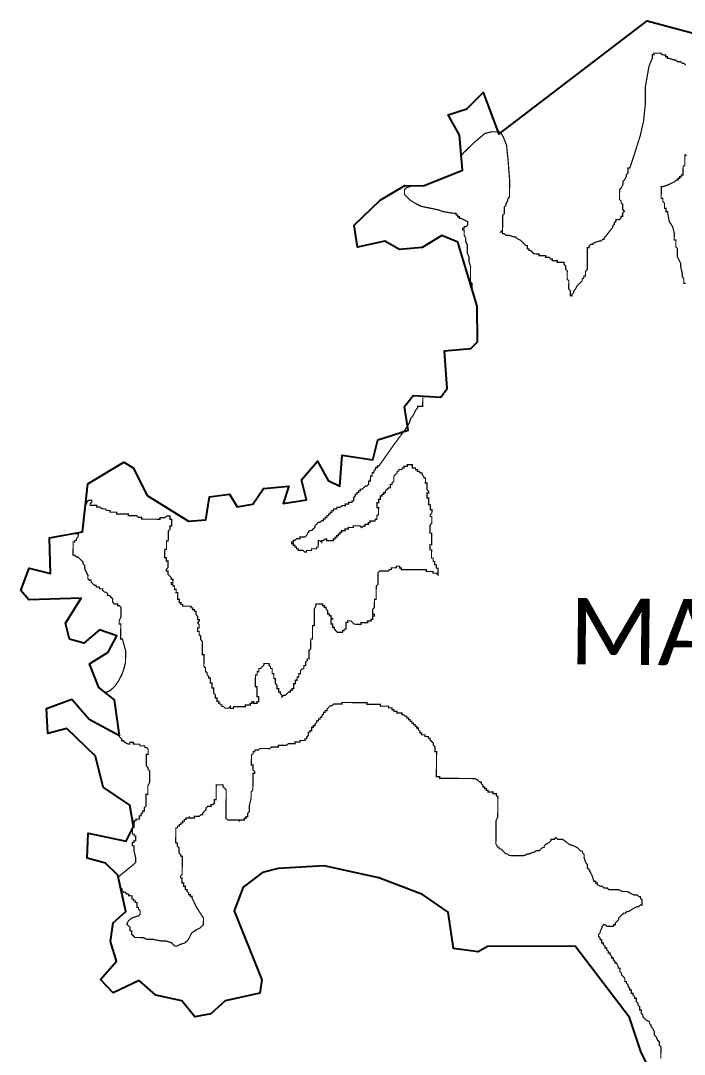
# Model space of a CAD drawing. Header units: metres. Extents: x 334693 to 340967, y 1773231 to 1777706.
# Drawn here: x 334693 to 336305, y 1775196 to 1777706 of the extents above; entities that cross this region are included whole.
import ezdxf

# ---------------------------------------------------------------- set-up
doc = ezdxf.new("R2010")
doc.units = ezdxf.units.M
for name, color, linetype in [('HAZARDS LINE', 1, 'Continuous'), ('village', 3, 'Continuous'), ('VILLAGE NAME', 250, 'Continuous')]:
    doc.layers.add(name, color=color, linetype=linetype)
doc.styles.get("Standard").update_dxf_attribs({"font": 'simplex.shx'})

msp = doc.modelspace()

# ---------------------------------------------------------------- linework, layer by layer
at = {"color": 3, "true_color": 0x00ff00, "flags": 128}
msp.add_lwpolyline([(334756.3, 1776035.3), (334817.7, 1776058.3)], dxfattribs=at)
at = {"layer": 'HAZARDS LINE', "lineweight": 18, "const_width": 3}
for points in [[(336307.8, 1777598), (336303.8, 1777602.1), (336299.7, 1777602.1), (336295.7, 1777606.2), (336291.7, 1777606.2), (336287.6, 1777606.3), (336283.6, 1777610.4), (336279.5, 1777610.4), (336267.4, 1777614.5), (336263.4, 1777614.6), (336263.4, 1777618.6), (336259.4, 1777618.6), (336259.4, 1777622.7), (336255.4, 1777622.7), (336251.3, 1777622.8), (336247.3, 1777626.8), (336243.2, 1777626.9), (336235.2, 1777626.9), (336231.1, 1777627), (336231.1, 1777622.9), (336227, 1777623), (336227, 1777618.9), (336227, 1777614.9), (336218.7, 1777594.7), (336214.5, 1777570.4), (336210.2, 1777546.2), (336209.8, 1777501.6), (336205.5, 1777461.2), (336197.1, 1777424.8), (336180.5, 1777372.3), (336172.2, 1777348.1), (336168.1, 1777348.1), (336168.1, 1777344.1), (336168, 1777340.1), (336168, 1777336), (336163.9, 1777332), (336163.9, 1777327.9), (336159.8, 1777319.9), (336155.7, 1777315.9), (336155.7, 1777311.8), (336155.6, 1777307.8), (336151.5, 1777299.7), (336147.4, 1777295.7), (336147.4, 1777291.6), (336147.3, 1777283.5), (336147.3, 1777279.5), (336147.3, 1777275.4), (336147.2, 1777271.4), (336151.3, 1777267.3), (336151.2, 1777263.3), (336155.2, 1777259.2), (336155.2, 1777255.1), (336155.2, 1777251.1), (336155.1, 1777247), (336159.2, 1777243), (336155.1, 1777238.9), (336155, 1777234.9), (336155, 1777230.8), (336151, 1777230.9), (336150.9, 1777226.8), (336146.9, 1777222.8), (336142.8, 1777222.9), (336138.8, 1777222.9), (336138.7, 1777218.8), (336134.6, 1777214.8), (336134.6, 1777210.8), (336130.5, 1777206.8), (336130.5, 1777202.7), (336126.4, 1777198.7), (336114.1, 1777182.6), (336110.1, 1777178.6), (336110, 1777174.5), (336106, 1777174.6), (336101.9, 1777170.6), (336097.9, 1777170.6), (336085.7, 1777166.6), (336081.6, 1777162.6), (336077.5, 1777162.7), (336073.5, 1777158.6), (336073.4, 1777154.6), (336069.4, 1777154.6), (336069.4, 1777150.6), (336069.3, 1777146.5), (336069.3, 1777142.5), (336069.3, 1777138.4), (336069.2, 1777134.4), (336069.2, 1777130.3), (336069.2, 1777126.3), (336069.1, 1777122.2), (336069.1, 1777118.2), (336069.1, 1777114.1), (336069, 1777110.1), (336069, 1777106.1), (336069, 1777102), (336064.9, 1777098), (336064.8, 1777093.9), (336064.8, 1777085.8), (336060.7, 1777085.9), (336060.7, 1777081.8), (336056.6, 1777077.8), (336056.6, 1777073.8), (336048.4, 1777065.7), (336044.3, 1777061.7), (336040.2, 1777053.7), (336036.1, 1777049.6), (336036.1, 1777045.6), (336032, 1777041.6), (336032, 1777037.5), (336028, 1777037.6), (336028, 1777041.6), (336028, 1777045.7), (336028.1, 1777049.7), (336024, 1777053.8), (336024.1, 1777057.8), (336024.1, 1777061.9), (336024.1, 1777065.9), (336024.2, 1777070), (336024.2, 1777074), (336020.2, 1777078.1), (336020.2, 1777082.2), (336020.3, 1777086.2), (336020.3, 1777090.3), (336020.3, 1777094.3), (336020.4, 1777098.4), (336016.3, 1777102.4), (336016.4, 1777106.5), (336016.4, 1777110.5), (336012.4, 1777114.6), (336012.4, 1777118.7), (336008.4, 1777118.7), (336004.3, 1777118.7), (336000.3, 1777118.8), (335996.2, 1777118.8), (335996.3, 1777122.8), (335992.2, 1777122.9), (335988.2, 1777122.9), (335984.1, 1777122.9), (335984.2, 1777127), (335980.1, 1777127), (335976.1, 1777131.1), (335972.1, 1777131.1), (335968, 1777131.2), (335968, 1777135.2), (335964, 1777135.2), (335959.9, 1777135.3), (335955.9, 1777135.3), (335951.8, 1777135.3), (335951.9, 1777139.4), (335943.8, 1777139.5), (335939.7, 1777139.5), (335935.7, 1777143.6), (335931.7, 1777147.7), (335927.7, 1777147.7), (335927.7, 1777151.7), (335923.6, 1777151.8), (335923.7, 1777155.8), (335923.7, 1777159.9), (335919.7, 1777159.9), (335915.6, 1777164), (335911.6, 1777168.1), (335907.6, 1777172.1), (335899.6, 1777176.3), (335895.5, 1777180.3), (335891.5, 1777180.4), (335879.4, 1777184.5), (335875.3, 1777184.6), (335871.3, 1777184.6), (335867.3, 1777188.7), (335863.2, 1777188.7), (335863.3, 1777192.7), (335859.2, 1777192.8), (335863.3, 1777196.8), (335863.3, 1777200.8), (335863.4, 1777204.9), (335863.4, 1777208.9), (335863.4, 1777213), (335863.5, 1777217), (335863.5, 1777221.1), (335863.6, 1777229.2), (335863.6, 1777233.2), (335867.7, 1777237.2), (335867.7, 1777241.3), (335867.7, 1777245.3), (335867.8, 1777249.4), (335867.8, 1777253.4), (335871.9, 1777257.5), (335871.9, 1777261.5), (335876, 1777269.6), (335876.1, 1777273.6), (335880.1, 1777277.6), (335880.2, 1777281.7), (335880.2, 1777285.7), (335880.2, 1777289.8), (335880.3, 1777293.8), (335880.3, 1777297.9), (335880.4, 1777306), (335880.4, 1777310), (335880.4, 1777314.1), (335880.5, 1777318.1), (335876.8, 1777366.7), (335873.1, 1777403.2), (335865.1, 1777423.5), (335857.2, 1777435.7), (335853.1, 1777435.7), (335836.9, 1777435.9), (335820.7, 1777432), (335792.2, 1777407.9), (335767.7, 1777383.8), (335763, 1777377.7)], [(336307.5, 1777067.7), (336303.5, 1777067.7), (336303.5, 1777071.7), (336303.5, 1777075.8), (336303.5, 1777079.8), (336299.5, 1777083.9), (336299.6, 1777088), (336299.6, 1777092), (336295.7, 1777108.2), (336295.8, 1777116.3), (336291.8, 1777124.5), (336287.8, 1777132.6), (336287.8, 1777136.7), (336287.9, 1777140.7), (336287.9, 1777144.7), (336287.9, 1777148.8), (336288, 1777152.8), (336283.9, 1777156.9), (336284, 1777161), (336284, 1777169.1), (336284.1, 1777173.1), (336280, 1777173.2), (336280.2, 1777189.3), (336276.2, 1777205.6), (336268.2, 1777217.8), (336264.4, 1777238.1), (336264.4, 1777242.1), (336260.3, 1777242.1), (336260.4, 1777246.2), (336260.4, 1777250.2), (336256.4, 1777250.3), (336256.4, 1777254.3), (336256.4, 1777258.4), (336256.5, 1777262.4), (336252.5, 1777266.5), (336252.5, 1777270.5), (336252.5, 1777274.6), (336248.5, 1777274.6), (336248.5, 1777278.7), (336248.5, 1777282.7), (336248.6, 1777286.8), (336248.6, 1777290.8), (336248.6, 1777294.9), (336248.7, 1777298.9), (336248.7, 1777303), (336252.7, 1777302.9), (336264.9, 1777306.9), (336273.1, 1777310.9), (336281.2, 1777314.8), (336285.3, 1777318.9), (336289.3, 1777318.8), (336289.3, 1777322.9), (336293.4, 1777322.8), (336293.4, 1777326.9), (336297.5, 1777326.8), (336297.5, 1777330.9), (336301.6, 1777330.9), (336301.6, 1777334.9), (336301.6, 1777339), (336301.6, 1777343), (336301.7, 1777347.1), (336301.7, 1777351.1), (336305.8, 1777355.1), (336305.8, 1777359.2), (336305.9, 1777363.2), (336305.9, 1777367.3), (336305.9, 1777371.3), (336306, 1777375.4), (336306, 1777379.4), (336310, 1777379.4)], [(335649.6, 1777305.1), (335641.5, 1777303.9), (335629.4, 1777299.9), (335625.3, 1777295.9), (335625.2, 1777287.8), (335625.2, 1777283.8), (335637.2, 1777271.5), (335649.3, 1777263.3), (335665.4, 1777255.1), (335705.8, 1777246.7), (335717.9, 1777242.5), (335742.2, 1777238.3), (335746.2, 1777238.2), (335750.3, 1777238.2), (335750.3, 1777234.2), (335754.3, 1777234.1), (335754.3, 1777230.1), (335758.3, 1777230), (335758.3, 1777226), (335762.3, 1777226), (335770.4, 1777221.8), (335778.5, 1777217.7), (335778.4, 1777213.7), (335778.4, 1777209.6), (335774.3, 1777205.6), (335770.3, 1777205.7), (335770.2, 1777201.6), (335766.2, 1777201.6), (335766.2, 1777197.6), (335770.2, 1777197.6), (335770.2, 1777193.5), (335770.1, 1777189.5), (335770.1, 1777185.4), (335774.1, 1777177.3), (335774, 1777169.2), (335778, 1777161.1), (335778, 1777157), (335777.9, 1777153), (335777.9, 1777148.9), (335777.9, 1777144.9), (335777.8, 1777140.8), (335781.8, 1777132.7), (335781.8, 1777128.6), (335781.8, 1777124.6), (335781.7, 1777120.5), (335785.7, 1777108.4), (335785.6, 1777104.3), (335785.6, 1777100.3), (335785.6, 1777096.2), (335785.5, 1777088.1), (335785.4, 1777080), (335785.4, 1777071.9), (335789.4, 1777067.8), (335789.4, 1777063.8), (335789.3, 1777059.8), (335789.3, 1777055.7), (335789.1, 1777055.5)], [(335722.5, 1776903.9), (335722.4, 1776903.7)], [(335670, 1776794.1), (335669.8, 1776793.5), (335669.7, 1776789.5), (335669.7, 1776785.4), (335669.7, 1776781.4), (335669.6, 1776777.3), (335669.6, 1776773.3), (335669.6, 1776769.2), (335665.5, 1776769.3), (335661.5, 1776769.3), (335657.4, 1776769.3), (335657.4, 1776765.3), (335653.3, 1776761.3), (335649.2, 1776753.2), (335645.1, 1776745.2), (335641, 1776741.1), (335636.9, 1776729), (335632.7, 1776721), (335600, 1776676.7), (335563.1, 1776624.4), (335559.1, 1776624.4), (335559.1, 1776620.4), (335555, 1776620.4), (335555, 1776616.3), (335550.9, 1776612.3), (335550.9, 1776608.3), (335546.8, 1776608.3), (335546.8, 1776604.3), (335546.7, 1776600.2), (335542.7, 1776600.2), (335542.7, 1776596.2), (335542.6, 1776592.1), (335542.6, 1776588.1), (335538.6, 1776588.1), (335538.5, 1776584.1), (335538.5, 1776580), (335534.4, 1776576), (335530.4, 1776576.1), (335526.3, 1776572), (335522.2, 1776568), (335518.2, 1776568.1), (335518.1, 1776564), (335514.1, 1776564), (335514, 1776560), (335510, 1776560), (335510, 1776556), (335505.9, 1776556), (335505.9, 1776552), (335501.8, 1776547.9), (335501.8, 1776543.9), (335501.7, 1776539.9), (335497.7, 1776539.9), (335497.6, 1776535.8), (335493.6, 1776535.9), (335489.6, 1776535.9), (335489.5, 1776531.9), (335485.5, 1776531.9), (335481.4, 1776531.9), (335481.4, 1776527.9), (335477.3, 1776527.9), (335473.3, 1776527.9), (335469.2, 1776523.9), (335465.2, 1776524), (335461.1, 1776524), (335461.1, 1776519.9), (335457, 1776520), (335453, 1776520), (335453, 1776516), (335448.9, 1776516), (335448.9, 1776511.9), (335444.8, 1776512), (335444.8, 1776507.9), (335440.8, 1776508), (335440.7, 1776503.9), (335436.7, 1776503.9), (335436.6, 1776499.9), (335432.6, 1776499.9), (335432.6, 1776495.9), (335428.5, 1776495.9), (335428.5, 1776491.9), (335424.4, 1776491.9), (335420.4, 1776487.9), (335416.3, 1776487.9), (335412.2, 1776483.9), (335408.1, 1776479.9), (335408.1, 1776475.8), (335404, 1776471.8), (335399.9, 1776467.8), (335395.9, 1776467.8), (335391.8, 1776463.8), (335387.7, 1776455.8), (335383.6, 1776451.8), (335379.6, 1776451.8), (335375.5, 1776451.8), (335371.5, 1776451.9), (335371.5, 1776447.8), (335367.4, 1776447.8), (335363.4, 1776447.9), (335359.3, 1776443.9), (335355.2, 1776443.9), (335355.2, 1776439.8), (335351.1, 1776439.9), (335351.1, 1776435.8), (335355.2, 1776435.8), (335355.1, 1776431.7), (335359.2, 1776431.7), (335359.1, 1776427.7), (335363.2, 1776427.6), (335363.2, 1776423.6), (335367.2, 1776423.5), (335367.2, 1776419.5), (335371.2, 1776419.5), (335375.3, 1776419.4), (335379.3, 1776419.4), (335383.3, 1776415.3), (335387.4, 1776415.3), (335387.4, 1776419.3), (335391.5, 1776419.3), (335395.5, 1776419.3), (335399.6, 1776419.2), (335399.6, 1776423.3), (335403.6, 1776423.2), (335407.7, 1776423.2), (335411.7, 1776423.2), (335411.8, 1776427.2), (335415.8, 1776427.2), (335415.8, 1776431.2), (335415.9, 1776435.3), (335415.9, 1776439.3), (335415.9, 1776443.4), (335420, 1776443.4), (335424, 1776439.3), (335424, 1776443.3), (335428.1, 1776443.3), (335432.2, 1776447.3), (335436.2, 1776447.3), (335436.2, 1776443.2), (335440.2, 1776443.2), (335444.3, 1776443.2), (335448.3, 1776443.1), (335452.4, 1776443.1), (335452.4, 1776447.1), (335456.4, 1776447.1), (335456.5, 1776451.2), (335460.5, 1776451.1), (335460.6, 1776455.2), (335464.6, 1776455.1), (335464.6, 1776459.2), (335468.7, 1776459.2), (335468.7, 1776463.2), (335472.8, 1776463.2), (335472.8, 1776467.2), (335476.9, 1776467.2), (335480.9, 1776467.2), (335480.9, 1776471.2), (335485, 1776471.2), (335489, 1776471.1), (335489.1, 1776475.2), (335493.1, 1776475.1), (335497.2, 1776475.1), (335501.2, 1776475.1), (335501.2, 1776479.1), (335505.3, 1776479.1), (335509.3, 1776479.1), (335513.4, 1776479), (335517.4, 1776479), (335521.4, 1776474.9), (335525.5, 1776478.9), (335529.6, 1776478.9), (335529.6, 1776482.9), (335533.6, 1776482.9), (335537.7, 1776482.9), (335537.7, 1776486.9), (335541.8, 1776486.9), (335541.8, 1776490.9), (335545.9, 1776490.9), (335549.9, 1776490.9), (335554, 1776490.8), (335554, 1776494.9), (335558, 1776494.9), (335558.1, 1776498.9), (335558.1, 1776503), (335562.2, 1776507), (335562.2, 1776511), (335562.2, 1776515.1), (335562.3, 1776519.1), (335562.3, 1776523.2), (335558.3, 1776523.2), (335558.3, 1776527.2), (335558.3, 1776531.3), (335558.4, 1776535.3), (335562.4, 1776535.3), (335562.4, 1776539.4), (335562.5, 1776543.4), (335566.5, 1776543.4), (335566.6, 1776547.4), (335566.6, 1776551.5), (335570.6, 1776551.4), (335570.7, 1776555.5), (335574.7, 1776555.5), (335574.8, 1776559.5), (335578.8, 1776559.5), (335578.8, 1776563.5), (335582.9, 1776567.5), (335587, 1776571.5), (335591, 1776571.5), (335591.1, 1776575.6), (335591.1, 1776579.6), (335595.2, 1776579.6), (335595.2, 1776583.6), (335599.3, 1776587.6), (335599.3, 1776591.7), (335599.3, 1776595.7), (335599.4, 1776599.8), (335603.4, 1776603.8), (335607.5, 1776607.8), (335607.6, 1776611.9), (335611.6, 1776611.8), (335611.6, 1776615.9), (335615.7, 1776615.8), (335619.7, 1776615.8), (335619.8, 1776619.9), (335623.8, 1776619.8), (335623.8, 1776623.9), (335627.9, 1776623.8), (335631.9, 1776623.8), (335632, 1776627.9), (335636, 1776627.8), (335640.1, 1776627.8), (335644.1, 1776627.8), (335644.1, 1776623.7), (335644.1, 1776619.7), (335648.1, 1776619.6), (335652.1, 1776619.6), (335652.1, 1776615.5), (335656.2, 1776615.5), (335656.1, 1776611.5), (335660.2, 1776611.4), (335664.2, 1776607.4), (335668.2, 1776607.3), (335668.2, 1776603.3), (335672.2, 1776599.2), (335672.2, 1776595.1), (335676.2, 1776595.1), (335676.2, 1776591.1), (335676.2, 1776587), (335676.1, 1776583), (335680.2, 1776582.9), (335680.2, 1776578.9), (335680.1, 1776574.8), (335680.1, 1776570.8), (335680.1, 1776566.7), (335684.1, 1776562.7), (335684, 1776558.6), (335680, 1776558.6), (335680, 1776554.6), (335679.9, 1776550.5), (335679.9, 1776546.5), (335683.9, 1776546.5), (335683.9, 1776542.4), (335683.9, 1776538.4), (335683.8, 1776534.3), (335683.8, 1776530.3), (335687.8, 1776530.2), (335687.8, 1776526.2), (335687.8, 1776522.1), (335687.8, 1776518.1), (335691.8, 1776518.1), (335691.8, 1776514), (335691.7, 1776510), (335687.7, 1776505.9), (335687.6, 1776501.9), (335691.7, 1776501.9), (335691.6, 1776497.8), (335691.6, 1776493.8), (335691.6, 1776489.7), (335691.5, 1776485.7), (335687.5, 1776481.7), (335687.4, 1776477.6), (335687.4, 1776473.6), (335687.4, 1776469.5), (335687.3, 1776465.5), (335687.3, 1776461.4), (335691.3, 1776461.4), (335691.3, 1776457.3), (335691.3, 1776453.3), (335691.2, 1776449.2), (335691.2, 1776445.2), (335691.2, 1776441.1), (335691.1, 1776437.1), (335691.1, 1776433), (335687.1, 1776433.1), (335687, 1776429), (335687, 1776425), (335687, 1776420.9), (335691, 1776420.9), (335691, 1776416.9), (335690.9, 1776412.8), (335690.9, 1776408.8), (335690.9, 1776404.7), (335690.8, 1776400.7), (335694.9, 1776400.6), (335694.9, 1776396.6), (335694.8, 1776392.5), (335698.9, 1776392.5), (335698.8, 1776388.5), (335698.8, 1776384.4), (335702.9, 1776384.4), (335702.8, 1776380.3), (335702.8, 1776376.3), (335706.8, 1776376.2), (335706.8, 1776372.2), (335706.8, 1776368.1), (335706.7, 1776364.1), (335706.7, 1776360), (335702.7, 1776364.1), (335698.6, 1776364.2), (335694.6, 1776364.2), (335694.6, 1776368.2), (335686.5, 1776368.3), (335682.5, 1776368.3), (335678.4, 1776368.4), (335678.5, 1776372.4), (335674.4, 1776372.5), (335670.4, 1776372.5), (335666.3, 1776372.5), (335662.3, 1776372.6), (335658.2, 1776372.6), (335654.2, 1776372.6), (335650.1, 1776372.7), (335646.1, 1776372.7), (335642, 1776372.7), (335638, 1776372.8), (335633.9, 1776372.8), (335629.9, 1776372.8), (335625.8, 1776372.9), (335621.8, 1776372.9), (335617.8, 1776372.9), (335617.8, 1776377), (335613.7, 1776377), (335613.8, 1776381.1), (335609.7, 1776381.1), (335605.7, 1776381.1), (335605.6, 1776377.1), (335601.6, 1776377.1), (335597.5, 1776377.1), (335593.5, 1776377.2), (335593.5, 1776373.1), (335589.4, 1776373.2), (335585.3, 1776369.1), (335581.3, 1776369.2), (335577.2, 1776369.2), (335573.2, 1776369.2), (335569.2, 1776369.3), (335565.1, 1776369.3), (335561, 1776365.3), (335561, 1776361.2), (335561, 1776357.2), (335560.9, 1776353.1), (335560.9, 1776349.1), (335560.9, 1776345), (335560.8, 1776341), (335560.8, 1776337), (335556.7, 1776332.9), (335556.7, 1776328.9), (335556.6, 1776324.8), (335556.6, 1776320.8), (335556.6, 1776316.7), (335556.5, 1776312.7), (335556.5, 1776308.6), (335556.5, 1776304.6), (335556.4, 1776300.5), (335552.4, 1776300.6), (335552.4, 1776296.5), (335552.3, 1776292.5), (335552.3, 1776288.4), (335552.3, 1776284.4), (335552.2, 1776280.3), (335548.2, 1776276.3), (335548.1, 1776272.3), (335548.1, 1776268.2), (335548.1, 1776264.2), (335552.1, 1776264.1), (335552.1, 1776260.1), (335548, 1776260.1), (335548, 1776256.1), (335548, 1776252), (335543.9, 1776252.1), (335543.9, 1776248), (335539.8, 1776248.1), (335535.8, 1776248.1), (335535.7, 1776244), (335531.7, 1776244.1), (335527.7, 1776244.1), (335523.6, 1776244.1), (335519.6, 1776244.2), (335519.5, 1776240.1), (335515.5, 1776240.2), (335511.4, 1776240.2), (335507.4, 1776240.2), (335503.3, 1776240.3), (335499.3, 1776244.3), (335495.3, 1776248.4), (335491.3, 1776248.5), (335487.2, 1776248.5), (335487.2, 1776244.4), (335483.1, 1776244.5), (335483.1, 1776240.4), (335483.1, 1776236.4), (335483, 1776232.3), (335483, 1776228.3), (335478.9, 1776228.3), (335478.9, 1776224.3), (335474.9, 1776224.3), (335474.8, 1776220.2), (335470.8, 1776220.3), (335466.7, 1776220.3), (335462.7, 1776220.3), (335458.7, 1776224.4), (335454.7, 1776228.5), (335454.7, 1776232.6), (335450.6, 1776232.6), (335450.7, 1776236.6), (335450.7, 1776240.7), (335446.7, 1776240.7), (335446.7, 1776244.8), (335446.7, 1776248.8), (335446.8, 1776252.9), (335450.8, 1776252.8), (335446.8, 1776256.9), (335446.8, 1776261), (335442.8, 1776261), (335442.8, 1776265), (335438.8, 1776265.1), (335438.8, 1776269.1), (335438.8, 1776273.2), (335434.8, 1776277.3), (335434.9, 1776281.3), (335430.8, 1776281.3), (335430.8, 1776285.4), (335426.8, 1776285.4), (335426.8, 1776289.5), (335422.8, 1776289.5), (335418.7, 1776289.5), (335414.7, 1776289.6), (335410.6, 1776289.6), (335410.6, 1776285.5), (335406.5, 1776277.5), (335406.4, 1776269.4), (335406.4, 1776265.3), (335406.4, 1776261.3), (335406.3, 1776253.2), (335406.3, 1776249.1), (335406.2, 1776245.1), (335406.2, 1776241), (335406.2, 1776237), (335402.1, 1776237), (335402.1, 1776233), (335402, 1776228.9), (335402, 1776220.8), (335401.9, 1776216.8), (335401.9, 1776212.7), (335401.9, 1776208.7), (335401.8, 1776204.6), (335397.8, 1776204.7), (335397.8, 1776200.6), (335397.7, 1776196.6), (335397.7, 1776192.5), (335397.7, 1776188.5), (335397.6, 1776184.4), (335397.6, 1776180.4), (335393.5, 1776176.4), (335393.5, 1776172.3), (335393.5, 1776168.3), (335393.4, 1776164.2), (335393.4, 1776160.2), (335393.4, 1776156.1), (335389.3, 1776156.2), (335389.3, 1776152.1), (335385.2, 1776148.1), (335385.2, 1776144.1), (335385.1, 1776140), (335381.1, 1776140), (335381, 1776136), (335381, 1776131.9), (335377, 1776132), (335372.9, 1776128), (335372.9, 1776123.9), (335372.8, 1776119.9), (335368.8, 1776119.9), (335368.7, 1776115.9), (335368.7, 1776111.8), (335364.7, 1776111.8), (335364.6, 1776107.8), (335364.6, 1776103.7), (335360.5, 1776103.8), (335360.5, 1776099.7), (335360.5, 1776095.7), (335356.4, 1776095.7), (335356.4, 1776091.7), (335356.4, 1776087.6), (335356.3, 1776083.6), (335352.3, 1776083.6), (335352.3, 1776079.6), (335348.2, 1776079.6), (335348.2, 1776075.5), (335344.1, 1776075.6), (335340, 1776071.6), (335336, 1776067.5), (335331.9, 1776067.6), (335327.8, 1776063.6), (335327.9, 1776067.6), (335323.9, 1776071.7), (335323.9, 1776075.7), (335319.8, 1776075.8), (335319.9, 1776079.8), (335319.9, 1776083.9), (335315.9, 1776083.9), (335315.9, 1776087.9), (335315.9, 1776092), (335311.9, 1776096.1), (335311.9, 1776100.1), (335312, 1776104.2), (335312, 1776108.2), (335308, 1776108.3), (335308, 1776112.3), (335308, 1776116.3), (335308.1, 1776120.4), (335304, 1776120.4), (335304, 1776124.5), (335304.1, 1776128.5), (335304.1, 1776132.6), (335300.1, 1776132.6), (335300.1, 1776136.7), (335296.1, 1776140.7), (335296.1, 1776144.8), (335292.1, 1776144.8), (335288, 1776144.9), (335284, 1776144.9), (335283.9, 1776140.8), (335279.9, 1776136.8), (335275.8, 1776132.8), (335271.7, 1776132.8), (335271.7, 1776128.8), (335271.7, 1776124.7), (335267.6, 1776124.8), (335267.6, 1776120.7), (335267.6, 1776116.7), (335263.5, 1776116.7), (335263.5, 1776112.7), (335263.4, 1776108.6), (335263.4, 1776104.6), (335263.4, 1776100.5), (335263.3, 1776096.5), (335263.3, 1776092.4), (335263.3, 1776088.4), (335267.3, 1776088.3), (335267.3, 1776084.3), (335267.3, 1776080.2), (335267.2, 1776076.2), (335267.2, 1776072.2), (335267.2, 1776068.1), (335267.1, 1776064.1), (335271.2, 1776064), (335271.1, 1776060), (335271.1, 1776055.9), (335271.1, 1776051.9), (335267, 1776051.9), (335267, 1776047.9), (335262.9, 1776047.9), (335258.9, 1776047.9), (335258.9, 1776052), (335254.9, 1776052), (335254.8, 1776048), (335250.8, 1776048), (335250.8, 1776043.9), (335246.7, 1776044), (335242.7, 1776044), (335238.6, 1776044), (335238.6, 1776040), (335234.5, 1776040), (335230.5, 1776040.1), (335226.5, 1776040.1), (335222.4, 1776040.1), (335218.4, 1776040.2), (335214.3, 1776040.2), (335210.3, 1776040.2), (335210.2, 1776036.2), (335206.2, 1776036.2), (335202.1, 1776036.2), (335202.2, 1776040.3), (335198.1, 1776036.3), (335194, 1776036.3), (335190, 1776036.3), (335186, 1776040.4), (335181.9, 1776040.5), (335182, 1776044.5), (335177.9, 1776044.5), (335177.9, 1776048.6), (335173.9, 1776048.6), (335173.9, 1776052.7), (335169.9, 1776052.7), (335169.9, 1776056.8), (335170, 1776060.8), (335165.9, 1776060.8), (335165.9, 1776064.9), (335166, 1776068.9), (335162, 1776073), (335162, 1776077.1), (335162, 1776081.1), (335162.1, 1776085.2), (335158, 1776085.2), (335158, 1776089.2), (335158.1, 1776093.3), (335158.1, 1776097.3), (335154.1, 1776097.4), (335154.1, 1776101.4), (335154.1, 1776105.5), (335154.2, 1776109.5), (335150.1, 1776109.5), (335150.1, 1776113.6), (335146.1, 1776117.7), (335146.2, 1776121.7), (335142.1, 1776125.8), (335142.2, 1776129.8), (335142.2, 1776133.9), (335138.2, 1776138), (335138.2, 1776142), (335138.3, 1776146.1), (335138.3, 1776150.1), (335138.3, 1776154.2), (335138.4, 1776158.2), (335138.4, 1776162.3), (335138.4, 1776166.3), (335134.4, 1776166.3), (335134.4, 1776170.4), (335134.4, 1776174.4), (335134.5, 1776178.5), (335134.5, 1776182.5), (335134.5, 1776186.6), (335134.6, 1776190.6), (335134.6, 1776194.7), (335134.6, 1776198.7), (335130.6, 1776202.8), (335130.7, 1776206.9), (335130.7, 1776210.9), (335126.7, 1776215), (335126.7, 1776219), (335126.7, 1776223.1), (335122.7, 1776223.1), (335122.7, 1776227.2), (335122.8, 1776231.2), (335126.8, 1776231.2), (335126.8, 1776235.2), (335126.9, 1776239.3), (335122.9, 1776243.4), (335126.9, 1776247.4), (335127, 1776251.4), (335122.9, 1776251.5), (335123, 1776255.5), (335123, 1776259.6), (335119, 1776263.6), (335119, 1776267.7), (335119.1, 1776271.7), (335115, 1776271.8), (335115, 1776275.8), (335111, 1776275.8), (335111, 1776279.9), (335107, 1776279.9), (335107, 1776284), (335103, 1776284), (335098.9, 1776284), (335094.9, 1776284.1), (335090.8, 1776284.1), (335086.8, 1776284.1), (335086.8, 1776288.2), (335082.8, 1776288.2), (335082.8, 1776292.3), (335078.7, 1776292.3), (335078.8, 1776296.4), (335078.8, 1776300.4), (335074.8, 1776300.4), (335074.8, 1776304.5), (335074.8, 1776308.5), (335074.9, 1776312.6), (335074.9, 1776316.6), (335070.8, 1776316.7), (335070.9, 1776320.7), (335070.9, 1776324.8), (335066.9, 1776324.8), (335066.9, 1776328.8), (335066.9, 1776332.9), (335062.9, 1776332.9), (335062.9, 1776337), (335058.9, 1776337), (335058.9, 1776341), (335062.9, 1776341), (335063, 1776345.1), (335063, 1776349.1), (335059, 1776349.1), (335059, 1776353.2), (335055, 1776357.3), (335051, 1776361.4), (335051, 1776365.4), (335051, 1776369.4), (335047, 1776369.5), (335047, 1776373.5), (335051.1, 1776377.5), (335051.1, 1776381.6), (335051.2, 1776385.6), (335051.2, 1776389.7), (335051.2, 1776393.7), (335047.2, 1776393.8), (335047.2, 1776397.8), (335047.3, 1776401.9), (335043.2, 1776401.9), (335043.2, 1776405.9), (335043.3, 1776410), (335043.3, 1776418.1), (335043.4, 1776422.1), (335047.4, 1776422.1), (335047.5, 1776426.2), (335047.5, 1776434.3), (335047.6, 1776438.3), (335047.6, 1776442.3), (335051.6, 1776442.3), (335051.7, 1776446.4), (335051.7, 1776450.4), (335051.7, 1776454.5), (335051.8, 1776458.5), (335051.8, 1776462.6), (335051.8, 1776466.6), (335055.9, 1776470.6), (335055.9, 1776474.7), (335056, 1776478.7), (335060, 1776478.7), (335060.1, 1776482.7), (335060.1, 1776486.8), (335060.1, 1776490.8), (335060.2, 1776494.9), (335056.1, 1776494.9), (335056.1, 1776499), (335056.2, 1776503), (335052.1, 1776503), (335048.1, 1776503.1), (335044, 1776499.1), (335040, 1776499.1), (335035.9, 1776499.1), (335031.9, 1776499.2), (335031.8, 1776495.1), (335027.8, 1776495.1), (335023.7, 1776495.2), (335015.6, 1776495.2), (335011.6, 1776495.3), (335003.5, 1776495.3), (334999.4, 1776495.4), (334991.3, 1776495.4), (334987.3, 1776495.5), (334987.3, 1776499.5), (334983.3, 1776499.6), (334979.2, 1776499.6), (334975.2, 1776503.7), (334971.2, 1776503.7), (334967.1, 1776503.7), (334963.1, 1776503.8), (334959, 1776503.8), (334955, 1776503.8), (334955, 1776507.9), (334951, 1776507.9), (334946.9, 1776507.9), (334942.9, 1776508), (334938.8, 1776508), (334934.8, 1776508), (334930.7, 1776508.1), (334926.7, 1776508.1), (334926.7, 1776512.2), (334922.7, 1776512.2), (334918.6, 1776512.2), (334914.6, 1776512.3), (334910.5, 1776512.3), (334910.6, 1776516.3), (334906.5, 1776516.4), (334902.5, 1776516.4), (334898.5, 1776520.5), (334894.4, 1776520.5), (334890.4, 1776520.6), (334886.3, 1776524.6), (334882.3, 1776524.7), (334878.2, 1776524.7), (334878.3, 1776528.7), (334874.2, 1776528.8), (334866.1, 1776528.8), (334862.1, 1776528.9), (334862.1, 1776532.9), (334866.2, 1776536.9), (334866.2, 1776541), (334862.2, 1776541), (334858.1, 1776541.1), (334854.1, 1776537), (334854, 1776533), (334850, 1776533), (334849.9, 1776529), (334849.9, 1776524.9), (334849.9, 1776520.9), (334849.5, 1776520.9)], [(334821.2, 1776460.4), (334825.1, 1776460.4), (334829.2, 1776460.3), (334833.2, 1776460.3), (334833.2, 1776456.2), (334833.1, 1776452.2), (334829.1, 1776448.2), (334829, 1776444.1), (334825, 1776444.2), (334824.9, 1776440.1), (334820.9, 1776440.2), (334820.9, 1776436.1), (334820.8, 1776432.1), (334820.8, 1776428), (334820.8, 1776424), (334820.7, 1776419.9), (334820.7, 1776411.8), (334820.6, 1776407.8), (334824.7, 1776407.7), (334828.7, 1776403.7), (334832.7, 1776403.6), (334836.7, 1776399.5), (334840.8, 1776395.5), (334844.8, 1776391.4), (334844.7, 1776387.3), (334848.8, 1776383.2), (334848.7, 1776375.1), (334856.7, 1776358.9), (334856.6, 1776354.8), (334856.6, 1776350.8), (334860.6, 1776346.7), (334864.7, 1776346.7), (334864.6, 1776342.6), (334868.6, 1776338.6), (334872.6, 1776334.5), (334876.7, 1776334.4), (334876.7, 1776330.4), (334880.7, 1776330.4), (334884.8, 1776330.3), (334884.7, 1776326.3), (334888.8, 1776326.2), (334892.8, 1776326.2), (334892.8, 1776322.2), (334896.8, 1776318.1), (334900.8, 1776318), (334904.9, 1776314), (334904.8, 1776309.9), (334908.9, 1776309.9), (334912.9, 1776305.8), (334916.9, 1776301.7), (334916.9, 1776297.7), (334916.8, 1776293.6), (334920.9, 1776289.5), (334924.9, 1776289.5), (334929, 1776289.5), (334928.9, 1776285.4), (334933, 1776285.4), (334937, 1776281.3), (334936.9, 1776277.3), (334936.9, 1776273.2), (334936.9, 1776269.2), (334936.8, 1776257), (334932.7, 1776249), (334932.6, 1776244.9), (334932.6, 1776240.9), (334936.6, 1776240.8), (334936.6, 1776236.8), (334936.6, 1776232.7), (334936.5, 1776228.7), (334936.5, 1776224.6), (334936.5, 1776220.6), (334936.5, 1776216.5), (334936.4, 1776212.5), (334936.4, 1776208.4), (334936.4, 1776204.4), (334940.4, 1776204.4), (334948.3, 1776176), (334948.2, 1776167.9), (334948.1, 1776159.8), (334948, 1776147.6), (334943.9, 1776131.5), (334939.7, 1776119.4), (334931.5, 1776103.2), (334923.3, 1776091.2), (334911, 1776079.1), (334899.2, 1776074.1)], [(334936.8, 1775597.1), (334939.5, 1775597.1), (334939.5, 1775593.1), (334943.5, 1775589), (334947.5, 1775588.9), (334951.5, 1775584.9), (334955.6, 1775584.8), (334955.5, 1775580.8), (334959.6, 1775580.8), (334963.6, 1775580.7), (334963.6, 1775576.7), (334963.6, 1775572.6), (334967.6, 1775572.6), (334967.6, 1775568.5), (334971.6, 1775568.5), (334971.6, 1775564.5), (334975.7, 1775564.4), (334975.6, 1775560.4), (334975.6, 1775556.3), (334975.6, 1775552.3), (334979.6, 1775552.3), (334979.6, 1775548.2), (334983.6, 1775544.1), (334983.6, 1775540.1), (334983.5, 1775536), (334979.4, 1775532), (334967.3, 1775528.1), (334959.1, 1775524.1), (334955.1, 1775520.1), (334950.9, 1775512), (334959, 1775503.8), (334958.9, 1775499.8), (334958.9, 1775495.7), (334963, 1775495.7), (334962.9, 1775491.7), (334962.9, 1775487.6), (334970.9, 1775479.5), (334979, 1775479.4), (334991.2, 1775479.3), (334999.2, 1775475.2), (335015.4, 1775475), (335035.6, 1775470.8), (335047.7, 1775470.7), (335059.9, 1775466.6), (335063.9, 1775462.5), (335067.9, 1775458.4), (335071.9, 1775458.4), (335080.1, 1775462.4), (335092.2, 1775466.3), (335100.4, 1775474.3), (335104.5, 1775482.4), (335108.6, 1775490.5), (335120.8, 1775498.5), (335129, 1775502.5), (335137.1, 1775510.5), (335137.2, 1775518.6), (335137.3, 1775526.7), (335129.3, 1775538.9), (335121.3, 1775551.1), (335109.3, 1775575.5), (335109.4, 1775579.5), (335105.3, 1775579.6), (335105.3, 1775583.6), (335101.3, 1775583.6), (335101.3, 1775587.7), (335097.3, 1775591.8), (335097.3, 1775595.8), (335093.3, 1775595.9), (335093.3, 1775599.9), (335093.4, 1775604), (335089.3, 1775604), (335089.3, 1775608), (335089.4, 1775612.1), (335085.3, 1775612.1), (335085.4, 1775616.2), (335085.4, 1775620.2), (335085.4, 1775624.3), (335081.4, 1775624.3), (335081.4, 1775628.3), (335085.5, 1775632.4), (335085.5, 1775636.4), (335085.6, 1775640.5), (335085.6, 1775644.5), (335085.6, 1775648.5), (335085.7, 1775652.6), (335085.7, 1775656.6), (335085.7, 1775660.7), (335085.8, 1775664.7), (335085.8, 1775668.8), (335085.8, 1775672.8), (335085.9, 1775676.9), (335081.8, 1775676.9), (335081.8, 1775681), (335077.8, 1775685), (335077.9, 1775689.1), (335077.9, 1775693.1), (335077.9, 1775697.2), (335073.9, 1775701.3), (335074, 1775705.3), (335074, 1775709.4), (335069.9, 1775709.4), (335070, 1775713.5), (335070, 1775717.5), (335070, 1775721.5), (335070.1, 1775725.6), (335070.1, 1775729.6), (335070.1, 1775733.7), (335070.2, 1775737.7), (335070.2, 1775741.8), (335070.2, 1775745.8), (335074.3, 1775745.8), (335074.3, 1775749.9), (335078.4, 1775749.8), (335078.4, 1775753.9), (335082.4, 1775753.8), (335082.5, 1775757.9), (335086.5, 1775757.8), (335086.6, 1775761.9), (335090.6, 1775761.9), (335090.6, 1775765.9), (335094.7, 1775765.9), (335094.7, 1775769.9), (335098.8, 1775769.9), (335102.8, 1775769.9), (335102.8, 1775773.9), (335102.8, 1775769.9), (335106.9, 1775769.8), (335110.9, 1775769.8), (335115, 1775769.8), (335115, 1775773.8), (335119, 1775773.8), (335123.1, 1775773.7), (335127.1, 1775773.7), (335131.2, 1775777.7), (335135.3, 1775777.7), (335135.3, 1775781.7), (335139.4, 1775785.8), (335143.5, 1775789.8), (335143.5, 1775793.8), (335147.6, 1775797.8), (335151.6, 1775797.8), (335155.7, 1775797.8), (335155.7, 1775801.8), (335159.7, 1775801.8), (335163.8, 1775805.8), (335163.9, 1775809.8), (335163.9, 1775813.9), (335167.9, 1775813.9), (335168, 1775817.9), (335168, 1775822), (335168, 1775826), (335168.1, 1775830.1), (335168.1, 1775834.1), (335168.1, 1775838.2), (335168.2, 1775846.2), (335168.2, 1775850.3), (335172.3, 1775850.3), (335176.3, 1775850.2), (335180.4, 1775850.2), (335184.4, 1775850.2), (335184.4, 1775846.1), (335188.4, 1775842), (335192.4, 1775838), (335192.4, 1775833.9), (335192.4, 1775829.9), (335192.3, 1775825.8), (335192.3, 1775821.8), (335192.3, 1775817.7), (335192.2, 1775813.7), (335192.2, 1775809.6), (335192.2, 1775805.6), (335192.1, 1775801.5), (335192.1, 1775797.5), (335192.1, 1775793.4), (335192, 1775789.4), (335192, 1775785.3), (335192, 1775781.3), (335191.9, 1775777.2), (335191.9, 1775773.2), (335191.9, 1775769.1), (335195.9, 1775765.1), (335199.9, 1775765), (335204, 1775765), (335208, 1775765), (335212.1, 1775764.9), (335216.1, 1775764.9), (335220.2, 1775764.9), (335224.2, 1775764.8), (335224.2, 1775760.8), (335224.2, 1775764.8), (335228.3, 1775764.8), (335232.3, 1775764.8), (335236.3, 1775764.7), (335236.4, 1775768.8), (335240.4, 1775768.7), (335240.5, 1775772.8), (335244.5, 1775772.8), (335244.5, 1775776.8), (335244.6, 1775780.8), (335248.7, 1775784.9), (335248.7, 1775788.9), (335248.7, 1775793), (335248.8, 1775801.1), (335253, 1775817.2), (335253, 1775825.3), (335253.1, 1775833.4), (335257.2, 1775837.4), (335257.2, 1775841.5), (335257.2, 1775845.5), (335257.3, 1775849.6), (335257.3, 1775853.6), (335257.3, 1775857.7), (335257.4, 1775861.7), (335257.4, 1775865.8), (335257.5, 1775877.9), (335261.6, 1775877.9), (335261.6, 1775881.9), (335257.6, 1775886), (335257.6, 1775890), (335257.6, 1775894.1), (335257.7, 1775898.1), (335253.6, 1775898.2), (335253.7, 1775906.3), (335253.7, 1775910.3), (335253.8, 1775914.4), (335253.8, 1775918.4), (335253.8, 1775922.5), (335257.9, 1775926.5), (335257.9, 1775930.5), (335262, 1775930.5), (335262, 1775934.5), (335266.1, 1775934.5), (335270.1, 1775934.5), (335274.2, 1775938.5), (335278.2, 1775938.5), (335282.3, 1775938.4), (335286.3, 1775938.4), (335290.4, 1775938.4), (335294.4, 1775938.3), (335298.5, 1775938.3), (335302.6, 1775942.3), (335306.6, 1775942.3), (335310.7, 1775942.2), (335314.7, 1775942.2), (335318.8, 1775942.2), (335318.8, 1775946.2), (335322.8, 1775946.2), (335326.9, 1775946.2), (335330.9, 1775946.1), (335335, 1775946.1), (335339, 1775946.1), (335343.1, 1775950.1), (335347.1, 1775950), (335351.2, 1775950), (335355.2, 1775950), (335359.3, 1775949.9), (335359.3, 1775954), (335363.4, 1775954), (335367.4, 1775953.9), (335371.5, 1775953.9), (335371.5, 1775957.9), (335375.5, 1775957.9), (335379.6, 1775957.9), (335383.6, 1775957.8), (335383.7, 1775961.9), (335387.7, 1775961.9), (335387.8, 1775965.9), (335391.8, 1775969.9), (335391.9, 1775974), (335391.9, 1775978), (335396, 1775978), (335396, 1775982), (335400, 1775982), (335400.1, 1775986), (335400.1, 1775990.1), (335404.1, 1775990.1), (335404.2, 1775994.1), (335408.2, 1775994.1), (335408.3, 1775998.1), (335412.3, 1776002.1), (335412.4, 1776006.2), (335416.4, 1776006.2), (335416.5, 1776010.2), (335420.5, 1776010.2), (335420.5, 1776014.2), (335424.6, 1776014.2), (335424.6, 1776018.2), (335428.7, 1776022.3), (335428.7, 1776026.3), (335432.8, 1776026.3), (335432.8, 1776030.3), (335436.9, 1776030.3), (335436.9, 1776034.3), (335441, 1776038.3), (335445, 1776042.4), (335449.1, 1776042.3), (335453.2, 1776046.3), (335457.2, 1776046.3), (335461.3, 1776046.3), (335465.3, 1776046.2), (335469.4, 1776046.2), (335473.4, 1776046.2), (335473.4, 1776050.2), (335477.5, 1776050.2), (335481.5, 1776050.2), (335485.6, 1776050.1), (335489.6, 1776050.1), (335493.7, 1776050.1), (335497.7, 1776050), (335501.8, 1776050), (335505.8, 1776050), (335509.9, 1776049.9), (335513.9, 1776049.9), (335518, 1776049.9), (335522, 1776049.8), (335526.1, 1776049.8), (335530.1, 1776049.8), (335534.2, 1776049.7), (335534.1, 1776045.7), (335538.2, 1776045.6), (335542.2, 1776045.6), (335546.3, 1776045.6), (335550.3, 1776045.5), (335554.4, 1776045.5), (335558.4, 1776045.5), (335562.5, 1776045.5), (335566.5, 1776045.4), (335566.5, 1776041.4), (335570.5, 1776041.3), (335574.6, 1776041.3), (335578.6, 1776041.3), (335582.7, 1776041.2), (335586.7, 1776041.2), (335586.7, 1776037.2), (335590.7, 1776037.1), (335594.8, 1776037.1), (335594.7, 1776033), (335598.8, 1776033), (335598.8, 1776029), (335602.8, 1776028.9), (335606.9, 1776028.9), (335606.8, 1776024.8), (335610.9, 1776024.8), (335614.9, 1776024.8), (335619, 1776024.7), (335618.9, 1776020.7), (335623, 1776020.7), (335627, 1776016.6), (335631, 1776016.6), (335631, 1776012.5), (335635.1, 1776012.5), (335635, 1776008.4), (335639.1, 1776008.4), (335639, 1776004.3), (335643.1, 1776004.3), (335643, 1776000.3), (335647.1, 1776000.2), (335647.1, 1775996.2), (335651.1, 1775996.1), (335651.1, 1775992.1), (335655.1, 1775992.1), (335655.1, 1775988), (335659.1, 1775988), (335659.1, 1775983.9), (335663.1, 1775979.9), (335663.1, 1775975.8), (335667.1, 1775975.8), (335667.1, 1775971.7), (335675.2, 1775971.7), (335675.2, 1775967.6), (335679.2, 1775967.6), (335683.3, 1775967.5), (335683.2, 1775963.5), (335687.3, 1775963.5), (335687.2, 1775959.4), (335691.3, 1775955.3), (335695.3, 1775951.3), (335695.2, 1775947.2), (335699.2, 1775943.1), (335699.2, 1775939.1), (335699.2, 1775931), (335703.2, 1775930.9), (335703.2, 1775926.9), (335703.1, 1775922.8), (335703.1, 1775918.8), (335703, 1775910.7), (335702.9, 1775890.5), (335702.8, 1775882.4), (335702.7, 1775874.3), (335702.7, 1775870.2), (335706.7, 1775870.2), (335710.8, 1775870.2), (335710.8, 1775866.1), (335718.9, 1775866), (335747.2, 1775865.8), (335755.3, 1775865.7), (335771.5, 1775865.6), (335779.6, 1775865.5), (335783.6, 1775865.5), (335787.7, 1775865.5), (335791.7, 1775865.4), (335795.8, 1775865.4), (335803.8, 1775861.3), (335807.8, 1775857.2), (335811.9, 1775857.2), (335811.9, 1775853.1), (335815.9, 1775849.1), (335815.8, 1775845), (335819.9, 1775845), (335819.8, 1775840.9), (335823.9, 1775840.9), (335823.9, 1775836.8), (335827.9, 1775836.8), (335827.9, 1775832.8), (335831.9, 1775832.7), (335836, 1775832.7), (335840, 1775832.7), (335840, 1775828.6), (335844, 1775828.6), (335848.1, 1775828.6), (335848, 1775824.5), (335852.1, 1775820.4), (335852, 1775816.4), (335852, 1775812.3), (335852, 1775808.3), (335851.9, 1775804.2), (335851.9, 1775800.2), (335851.9, 1775796.1), (335851.8, 1775788), (335851.8, 1775784), (335851.7, 1775779.9), (335851.7, 1775775.9), (335851.7, 1775771.8), (335847.6, 1775763.8), (335847.4, 1775747.6), (335847.4, 1775739.5), (335847.3, 1775735.4), (335847.3, 1775731.4), (335847.3, 1775727.3), (335847.2, 1775723.3), (335847.2, 1775719.3), (335847.2, 1775715.2), (335847.1, 1775711.2), (335847.1, 1775707.1), (335851.1, 1775699), (335855.1, 1775698.9), (335855.1, 1775694.9), (335859.1, 1775694.9), (335867.2, 1775686.7), (335871.2, 1775682.6), (335875.2, 1775682.6), (335879.2, 1775678.5), (335883.3, 1775678.5), (335887.3, 1775678.4), (335895.4, 1775678.4), (335899.5, 1775678.3), (335907.6, 1775678.3), (335915.7, 1775678.2), (335923.8, 1775682.2), (335927.8, 1775682.2), (335936, 1775686.1), (335940, 1775686.1), (335944.1, 1775690.1), (335952.2, 1775690.1), (335956.3, 1775694.1), (335960.4, 1775698.1), (335964.4, 1775698.1), (335964.4, 1775702.1), (335968.5, 1775706.1), (335976.6, 1775710.1), (335980.7, 1775714.1), (335980.8, 1775718.2), (335984.8, 1775718.1), (335988.9, 1775718.1), (335992.9, 1775722.1), (335996.9, 1775718), (336001, 1775718), (336009.1, 1775717.9), (336025.2, 1775705.7), (336037.3, 1775701.5), (336045.4, 1775697.4), (336049.4, 1775693.3), (336053.4, 1775689.2), (336057.4, 1775689.2), (336057.4, 1775685.2), (336061.4, 1775681.1), (336061.4, 1775677), (336061.3, 1775673), (336065.3, 1775660.8), (336069.3, 1775656.7), (336069.2, 1775648.6), (336073.3, 1775644.5), (336081.2, 1775628.3), (336085.2, 1775616.1), (336089.2, 1775616.1), (336089.2, 1775612), (336093.2, 1775612), (336093.2, 1775607.9), (336101.3, 1775603.8), (336105.3, 1775603.8), (336109.3, 1775599.7), (336117.4, 1775599.6), (336121.4, 1775595.6), (336133.6, 1775595.5), (336145.7, 1775595.4), (336153.8, 1775591.3), (336165.9, 1775591.2), (336174, 1775587), (336182, 1775582.9), (336190.1, 1775582.9), (336194.2, 1775578.8), (336198.2, 1775578.7), (336198.2, 1775574.7), (336202.2, 1775570.6), (336202.1, 1775566.6), (336202.1, 1775562.5), (336202.1, 1775558.5), (336198, 1775558.5), (336194, 1775554.5), (336189.9, 1775554.5), (336181.8, 1775550.5), (336169.6, 1775542.5), (336165.5, 1775542.6), (336161.4, 1775538.6), (336157.4, 1775538.6), (336153.3, 1775534.6), (336145.2, 1775526.5), (336145.1, 1775522.5), (336137, 1775514.5), (336136.9, 1775510.4), (336132.9, 1775510.5), (336132.8, 1775506.4), (336128.8, 1775506.4), (336124.8, 1775506.5), (336120.7, 1775506.5), (336116.7, 1775506.5), (336112.6, 1775510.6), (336108.6, 1775510.7), (336104.5, 1775506.6), (336104.5, 1775502.6), (336100.4, 1775494.5), (336100.3, 1775490.5), (336096.3, 1775486.5), (336096.2, 1775482.4), (336100.2, 1775478.3), (336100.2, 1775474.3), (336104.2, 1775474.3), (336104.2, 1775470.2), (336104.2, 1775466.2), (336108.2, 1775466.1), (336108.2, 1775462.1), (336112.2, 1775458), (336112.2, 1775453.9), (336116.2, 1775453.9), (336116.2, 1775449.9), (336120.2, 1775445.8), (336120.2, 1775441.7), (336124.2, 1775441.7), (336124.2, 1775437.7), (336128.2, 1775433.6), (336128.2, 1775429.5), (336132.2, 1775429.5), (336132.2, 1775425.4), (336136.2, 1775421.4), (336136.2, 1775417.3), (336140.2, 1775417.3), (336144.2, 1775409.1), (336144.2, 1775405.1), (336148.2, 1775405.1), (336148.2, 1775401), (336148.1, 1775397), (336152.2, 1775392.9), (336152.1, 1775388.8), (336156.1, 1775384.8), (336160.2, 1775380.7), (336160.1, 1775376.6), (336160.1, 1775372.6), (336164.1, 1775372.6), (336164.1, 1775368.5), (336168.1, 1775364.4), (336168.1, 1775360.4), (336172.1, 1775356.3), (336172.1, 1775352.2), (336176.1, 1775352.2), (336176.1, 1775348.2), (336176, 1775344.1), (336180.1, 1775344.1), (336180.1, 1775340), (336184.1, 1775336), (336184, 1775331.9), (336188.1, 1775331.9), (336188.1, 1775327.8), (336188, 1775323.8), (336192, 1775319.7), (336192, 1775315.6), (336196, 1775311.6), (336196, 1775307.5), (336196, 1775303.5), (336200, 1775303.4), (336200, 1775299.4), (336199.9, 1775295.3), (336203.9, 1775291.3), (336203.9, 1775287.2), (336207.9, 1775283.1), (336211.9, 1775279), (336220, 1775274.9), (336220, 1775270.9), (336224, 1775266.8), (336224, 1775262.8), (336228, 1775258.7), (336232, 1775250.5), (336231.9, 1775242.4), (336235.9, 1775238.4), (336239.9, 1775230.2), (336243.9, 1775226.2), (336243.9, 1775222.1), (336243.8, 1775218.1), (336247.8, 1775214), (336247.8, 1775209.9), (336247.8, 1775205.9), (336247.7, 1775197.8), (336247.6, 1775185.6)], [(334930.7, 1775971.2), (334934.4, 1775965.6), (334938.4, 1775961.5), (334938.4, 1775957.4), (334942.4, 1775957.4), (334946.4, 1775953.3), (334954.5, 1775949.2), (334958.6, 1775949.2), (334958.6, 1775953.2), (334962.6, 1775953.2), (334966.7, 1775953.2), (334966.7, 1775949.1), (334970.7, 1775949.1), (334974.7, 1775949), (334978.8, 1775949), (334982.8, 1775949), (334982.8, 1775944.9), (334986.9, 1775944.9), (334990.9, 1775944.9), (334994.9, 1775944.8), (334994.9, 1775940.8), (334999, 1775940.7), (335003, 1775936.7), (335002.9, 1775932.6), (335002.9, 1775928.6), (335002.9, 1775924.5), (334998.8, 1775924.5), (334998.7, 1775904.3), (334998.6, 1775900.3), (334998.6, 1775896.2), (335002.6, 1775892.1), (335002.6, 1775888.1), (335006.6, 1775884), (335006.6, 1775880), (335006.5, 1775875.9), (335006.5, 1775871.9), (335006.5, 1775867.8), (335006.4, 1775863.8), (335006.4, 1775859.7), (335006.4, 1775855.7), (335002.3, 1775847.6), (335002.2, 1775843.6), (335002.2, 1775839.5), (335002.2, 1775835.5), (335002.1, 1775831.4), (335002.1, 1775827.4), (334998, 1775827.4), (334998, 1775823.3), (334998, 1775819.3), (334997.9, 1775815.2), (334997.9, 1775811.2), (334997.9, 1775807.2), (334997.8, 1775803.1), (334997.8, 1775799.1), (334993.7, 1775795), (334993.7, 1775791), (334993.7, 1775786.9), (334989.6, 1775787), (334989.6, 1775782.9), (334985.5, 1775778.9), (334985.5, 1775774.9), (334981.4, 1775774.9), (334981.4, 1775770.9), (334981.4, 1775766.8), (334977.3, 1775766.8), (334973.3, 1775766.9), (334973.2, 1775762.8), (334969.2, 1775762.9), (334969.1, 1775758.8), (334969.1, 1775754.8), (334969.1, 1775750.7), (334969, 1775746.7), (334965, 1775746.7), (334965, 1775742.6), (334964.9, 1775738.6), (334964.9, 1775734.6), (334964.9, 1775730.5), (334968.9, 1775730.5), (334968.9, 1775726.4), (334972.9, 1775726.4), (334972.9, 1775722.3), (334972.9, 1775718.3), (334972.8, 1775714.2), (334968.8, 1775714.3), (334968.7, 1775710.2), (334964.7, 1775710.3), (334964.7, 1775706.2), (334964.6, 1775702.2), (334968.7, 1775702.1), (334968.6, 1775698.1), (334968.6, 1775694), (334968.6, 1775690), (334972.5, 1775673.8), (334972.4, 1775661.6), (334968.3, 1775657.6), (334943.9, 1775637.6), (334930.5, 1775626.6)]]:
    msp.add_lwpolyline(points, dxfattribs=at)
at = {"layer": 'village', "color": 3, "true_color": 0x00ff00}
for points in [[(334817.7, 1776058.3, 0), (334860.1, 1776009.7, 0), (334933.3, 1775969.8, 0), (334921.3, 1776056.5, 0), (334883.2, 1776086.9, 0), (334860.3, 1776144, 0), (334906.2, 1776172.5, 0), (334926.8, 1776211.9, 0), (334884.7, 1776226.9, 0), (334847.2, 1776194.3, 0), (334812.1, 1776203.8, 0), (334802, 1776242.9, 0), (334840.6, 1776303.4, 0), (334713.3, 1776299.5, 0), (334693.5, 1776321.7, 0), (334713.9, 1776376.4, 0), (334765.9, 1776363, 0), (334763.7, 1776449.7, 0), (334843.3, 1776464.5, 0), (334856.2, 1776580.8, 0), (334943.8, 1776633.4, 0), (334966.4, 1776619.6, 0), (335000.6, 1776552.8, 0), (335100.6, 1776490.7, 0), (335142.6, 1776493.9, 0), (335151.8, 1776549.9, 0), (335200.8, 1776556, 0), (335219.2, 1776525.4, 0), (335257, 1776531.4, 0), (335283.2, 1776569.4, 0), (335344.7, 1776575.6, 0), (335331.1, 1776533.4, 0), (335387, 1776542.4, 0), (335375.4, 1776591.2, 0), (335414.1, 1776636.4, 0), (335439.7, 1776589.1, 0), (335467.9, 1776575.3, 0), (335474.2, 1776651, 0), (335548.5, 1776639.1, 0), (335560.7, 1776688.2, 0), (335634.6, 1776711.3, 0), (335625.7, 1776768.6, 0), (335646.4, 1776795.3, 0), (335713.6, 1776791.8, 0), (335728.8, 1776812.9, 0), (335722.4, 1776903.9, 0), (335786.6, 1776909.4, 0), (335802.8, 1776925.9, 0), (335802.1, 1777012.7, 0), (335755.1, 1777168.2, 0), (335715.7, 1777184.4, 0), (335668.5, 1777155, 0), (335612.8, 1777150.4, 0), (335577.5, 1777170.7, 0), (335511.5, 1777155.6, 0), (335502.7, 1777209.3, 0), (335566.2, 1777269.7, 0), (335625.8, 1777305.5, 0), (335671.3, 1777304.8, 0), (335765.9, 1777342.9, 0), (335758.9, 1777427.5, 0), (335731.6, 1777476.9, 0), (335776.9, 1777491.8, 0), (335816.5, 1777531.2, 0), (335854.5, 1777430, 0), (336214.7, 1777705.8, 0), (336362.9, 1777666.1, 0)], [(336237, 1775124.5, 0), (336199.1, 1775202.6, 0), (336171.5, 1775285, 0), (336039.7, 1775458.3, 0), (335827, 1775457.4, 0), (335804.3, 1775444.8, 0), (335744.4, 1775452.5, 0), (335731.2, 1775541.1, 0), (335668.8, 1775584, 0), (335563.1, 1775624.2, 0), (335430.6, 1775653.9, 0), (335318.4, 1775647.3, 0), (335280.7, 1775637.1, 0), (335233.5, 1775601.6, 0), (335211.7, 1775544, 0), (335279, 1775376.7, 0), (335273.7, 1775344.4, 0), (335189.9, 1775325.5, 0), (335155.2, 1775294.4, 0), (335116.1, 1775287, 0), (335084.9, 1775325.9, 0), (335021.8, 1775339.3, 0), (334980.9, 1775375.4, 0), (334918.2, 1775345.4, 0), (334887.1, 1775377.2, 0), (334925.9, 1775422.4, 0), (334911.4, 1775469.9, 0), (334918, 1775514.7, 0), (334948.5, 1775543, 0), (334929.5, 1775631, 0), (334899.8, 1775660.1, 0), (334854.9, 1775672.3, 0), (334857.1, 1775732.5, 0), (334949.7, 1775713.8, 0), (334967.6, 1775748.9, 0), (334958.7, 1775800.7, 0), (334893.9, 1775844.8, 0), (334875, 1775920.2, 0), (334805.7, 1775986.8, 0), (334759.8, 1775975.1, 0), (334756.3, 1776035.3, 0)]]:
    msp.add_polyline3d(points, dxfattribs=at)

# ---------------------------------------------------------------- texts
at = {"layer": 'VILLAGE NAME', "insert": (336026.4, 1776304.3), "char_height": 161.109, "attachment_point": 1, "rotation": 359.3742}
msp.add_mtext_dynamic_manual_height_columns('{\\fCalibri|b0|i0|c0|p34;MALWAN (MCI)}', width=1896.868, gutter_width=805.5, heights=[0], dxfattribs=at)

doc.saveas('drawing.dxf')
